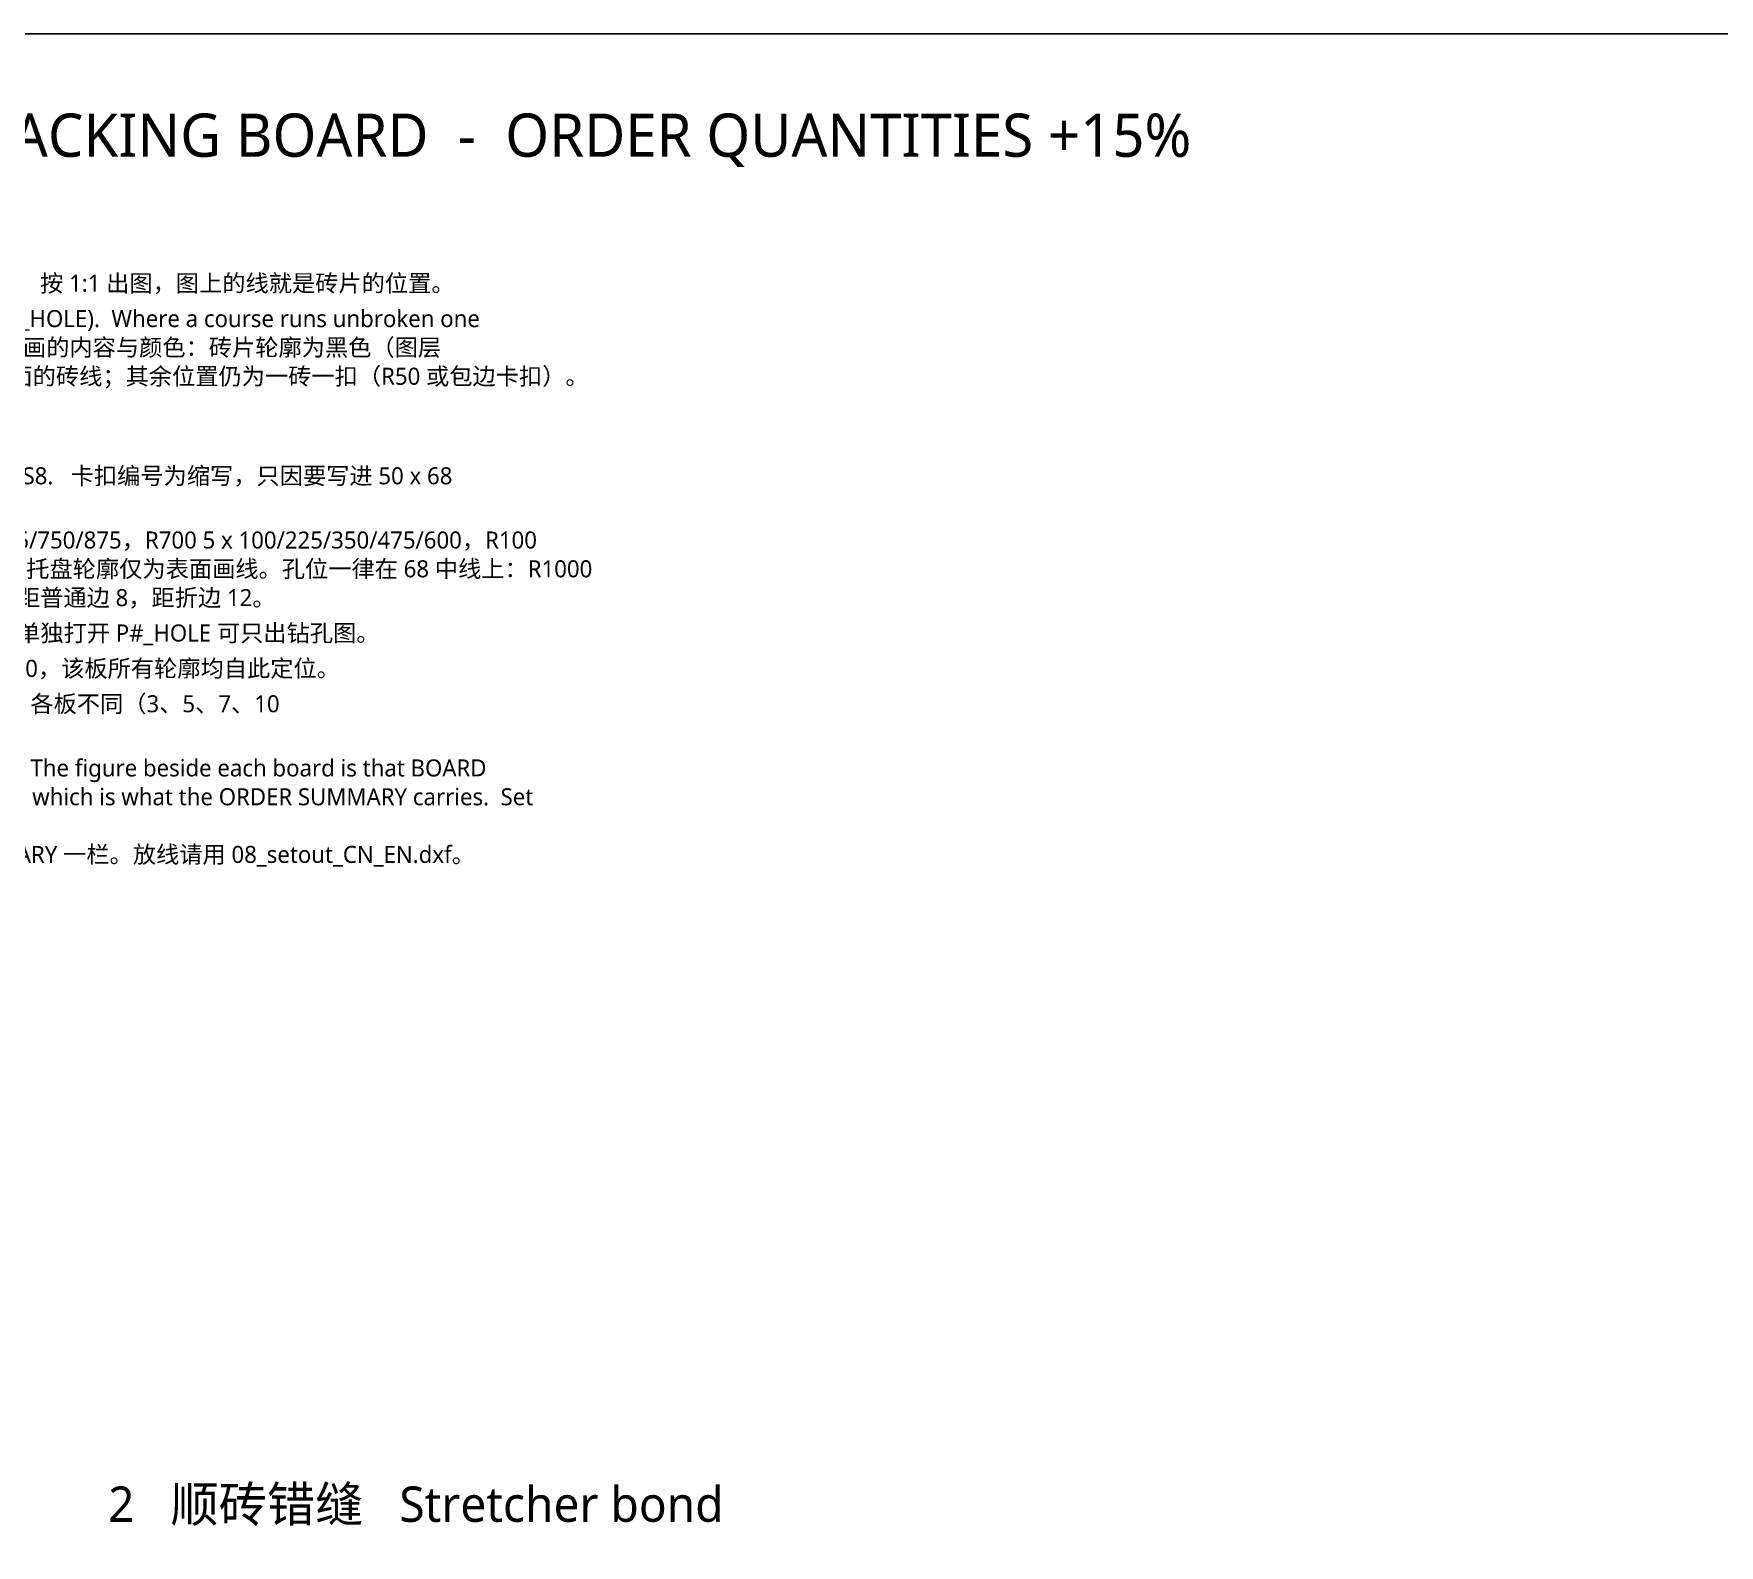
# Model space of a CAD drawing. Header units: millimetres. Extents: x -190 to 7814, y -8996 to 208.
# Drawn here: x 2459 to 5032, y -2100 to 208 of the extents above; entities that cross this region are included whole.
import ezdxf
from ezdxf.enums import TextEntityAlignment as Align

# ---------------------------------------------------------------- set-up
doc = ezdxf.new("R2010")
doc.units = ezdxf.units.MM
for name, color, linetype in [('BORDER', 7, 'Continuous'), ('NOTE', 7, 'Continuous'), ('TITLE', 7, 'Continuous')]:
    doc.layers.add(name, color=color, linetype=linetype)
doc.styles.add('CN', font='msyh.ttc')

msp = doc.modelspace()

# ---------------------------------------------------------------- linework, layer by layer
at = {"layer": 'BORDER'}
msp.add_lwpolyline([(-190, -8995.5), (7813.67, -8995.5), (7813.67, 207.69), (-190, 207.69)], close=True, dxfattribs=at)

# ---------------------------------------------------------------- texts
at = {"layer": 'NOTE', "style": 'CN'}
for s, p in [('1. ALL DIMENSIONS IN MILLIMETRES.  Every board is drawn 1:1 - plot at 1:1 and the lines are where the slips go.   全部尺寸单位为毫米，各板均按 1:1 绘制；按 1:1 出图，图上的线就是砖片的位置。', (0, -194)), ('2. WHAT IS DRAWN, AND IN WHAT COLOUR.  The slip outlines are BLACK (layer P#_SLIP), the clip trays BLUE (P#_CLIP) and the dia 3.5 fixing holes RED (P#_HOLE).  Where a course runs unbroken one', (0, -248)), ('    R1000、R700、R100、R50 spans several slips, so its tray crosses the slip lines under it; everywhere else one R50 or one pocket clip sits on its own slip.   画的内容与颜色：砖片轮廓为黑色（图层', (0, -292)), ('    P#_SLIP），卡扣托盘为蓝色（P#_CLIP），3.5 固定孔为红色（P#_HOLE）。整排连续处由一根 R1000、R700、R100、R50 横跨数片砖，其托盘会压过下面的砖线；其余位置仍为一砖一扣（R50 或包边卡扣）。', (0, -336)), ('4. CLIP CODES: R50 = R50，P3T03 = PK-3T03，P8T02 = PK-8T02.  Shortened only so the code fits inside a 50 x 68 tray; the full designation is on dxf/06 and S8.   卡扣编号为缩写，只因要写进 50 x 68', (0, -488)), ('5. THE HOLES ARE THE ONLY THING DRILLED.  Slip and tray outlines are surface marks.  Every hole is on the 68 centreline.  R1000 7 x 125/250/375/500/625/750/875，R700 5 x 100/225/350/475/600，R100', (0, -586)), ('    2 x 25/75，R50 2 x 12.5/37.5，R50 2 x 12.5/37.5.  Pocket clips are eroded off the tray - 8 clear of a plain edge, 12 of a folded one.   只有孔需要钻；砖片与托盘轮廓仅为表面画线。孔位一律在 68 中线上：R1000', (0, -630)), ('    7 x 125/250/375/500/625/750/875，R700 5 x 100/225/350/475/600，R100 2 x 25/75，R50 2 x 12.5/37.5，R50 2 x 12.5/37.5。包边卡扣按托盘内缩定位，距普通边 8，距折边 12。', (0, -674)), ('6. LAYERS ARE PER BOARD.  Freeze all but P3_* to plot board 3 alone, or plot P#_HOLE by itself for the driller.   图层按板分组：只留 P3_* 即可单独出板 3；单独打开 P#_HOLE 可只出钻孔图。', (0, -728)), ('7. THE DATUM is the bottom-left corner of each board, marked 0,0.  Every outline on that board is positioned from it.   每块板的基准为其左下角，图中标 0,0，该板所有轮廓均自此定位。', (0, -782)), ('8. Joints are already in the outlines and differ from board to board (3, 5, 7, 10 mm).  Do not add a joint - lay each slip to its own line.   灰缝已含在轮廓之间，各板不同（3、5、7、10', (0, -836)), ('9. THIS IS THE ORDERING COPY.  THE LAYOUT IS UNCHANGED - it is where things go, and 15 % more slips do not go anywhere.  Only the quantities differ.  The figure beside each board is that BOARD', (0, -934)), ('    ALONE, rounded up on its own, so the nine of them sum to more than the project order below; a purchase order is placed per product and per clip type, which is what the ORDER SUMMARY carries.  Set', (0, -978)), ('    无处可放；只有数量不同。各板旁的备料数为该板单独向上取整，故九板相加大于下方的工程总订货量；订货按砖类型与卡扣型号下单，即 ORDER SUMMARY 一栏。放线请用 08_setout_CN_EN.dxf。', (0, -1066))]:
    msp.add_text(s, height=26, dxfattribs=at).set_placement(p, align=Align.BOTTOM_LEFT)
at = {"layer": 'TITLE', "style": 'CN'}
for s, height, p in [('WUHAN PHOTOGRAPHY BOARDS  -  SETTING OUT ON THE BACKING BOARD  -  ORDER QUANTITIES +15%', 66, (0, 0)), ('2   顺砖错缝   Stretcher bond', 54, (2572.5, -2080.28))]:
    msp.add_text(s, height=height, dxfattribs=at).set_placement(p, align=Align.BOTTOM_LEFT)

doc.saveas('drawing.dxf')
